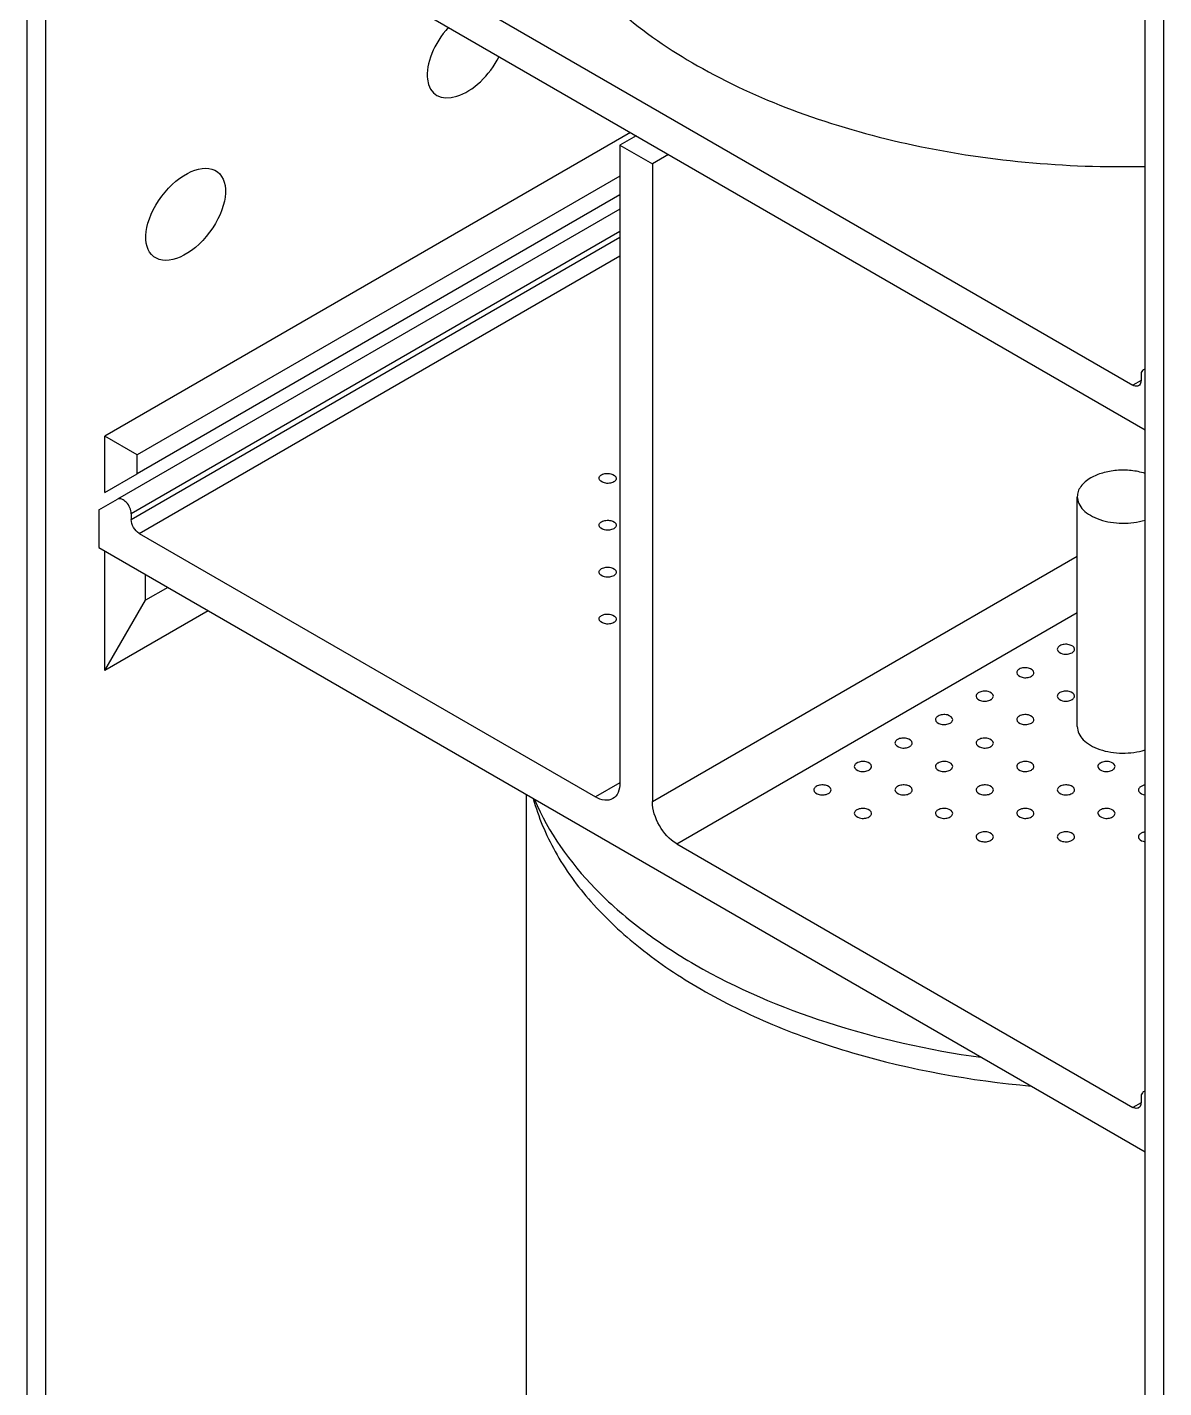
# Model space of a CAD drawing. Header units: millimetres. Extents: x 0 to 1478, y 0 to 841.
# Drawn here: x 1207.3 to 1306.3, y 348.8 to 467.3 of the extents above; entities that cross this region are included whole.
import ezdxf

# ---------------------------------------------------------------- set-up
doc = ezdxf.new("R2010")
doc.units = ezdxf.units.MM
doc.header["$LTSCALE"] = 65.395
doc.layers.get('0').update_dxf_attribs({"linetype": 'CONTINUOUS'})
doc.layers.add('AXIS', color=7, linetype='CONTINUOUS')
doc.layers.add('SURFACES', color=7, linetype='CONTINUOUS')

msp = doc.modelspace()

# ---------------------------------------------------------------- linework, layer by layer
at = {"color": 7, "linetype": 'Continuous'}
for p, q in [((1304.65, 258.31), (1304.65, 535.92)), ((1306.28, 257.37), (1306.28, 534.98)), ((1217.05, 486.07), (1303.59, 436.1)), ((1259.83, 458.1), (1214.04, 431.66)), ((1260.32, 457.82), (1258.91, 457)), ((1258.91, 457), (1258.91, 401.48)), ((1258.91, 457), (1261.74, 455.37)), ((1263.15, 456.19), (1261.74, 455.37)), ((1261.74, 455.37), (1261.74, 399.85)), ((1258.91, 454.3), (1216.87, 430.03)), ((1258.91, 452.67), (1216.87, 428.4)), ((1258.91, 451.44), (1215.14, 426.17)), ((1304.5, 437.45), (1304.65, 437.53)), ((1304.3, 436.99), (1304.3, 436.51)), ((1213.52, 425.24), (1215.14, 426.17)), ((1213.52, 425.24), (1213.52, 421.97)), ((1216.35, 424.9), (1216.35, 424.42)), ((1217.05, 423.2), (1256.79, 400.26)), ((1219.53, 418.5), (1217.58, 417.38)), ((1223.06, 416.46), (1214.04, 411.25)), ((1263.86, 396.17), (1303.59, 373.23)), ((1304.5, 374.58), (1304.65, 374.66)), ((1304.3, 374.12), (1304.3, 373.64))]:
    msp.add_line(p, q, dxfattribs=at)
at = {"color": 9, "linetype": 'Continuous'}
for p, q in [((1258.91, 449.47), (1216.35, 424.9)), ((1216.35, 424.42), (1258.91, 448.99)), ((1217.05, 423.2), (1258.91, 447.36)), ((1304.3, 436.51), (1303.59, 436.1)), ((1261.74, 399.85), (1298.75, 421.22)), ((1263.86, 396.17), (1298.75, 416.32)), ((1258.91, 401.48), (1256.79, 400.26)), ((1304.3, 373.64), (1303.59, 373.23))]:
    msp.add_line(p, q, dxfattribs=at)
at = {"color": 7, "linetype": 'Continuous'}
msp.add_ellipse((1245.59, 465.12), major_axis=(2.77, 3.69), ratio=0.565745, start_param=1.409246, end_param=5.011215, dxfattribs=at)
msp.add_ellipse((1221.09, 450.98), major_axis=(2.77, 3.69), ratio=0.565745, dxfattribs=at)
for points, knots in [([(1250, 485.58), (1250, 483.52), (1250.78, 479.23), (1254.11, 473.27), (1259.35, 467.91), (1266.26, 463.31), (1274.59, 459.59), (1287.38, 455.93), (1297.7, 455), (1304.65, 455.15)], [0, 0, 0, 0, 0.090332, 0.187329, 0.295523, 0.416711, 0.550413, 0.694519, 1, 1, 1, 1]), ([(1304.5, 437.45), (1304.47, 437.43), (1304.34, 437.32), (1304.3, 437.13), (1304.3, 436.99)], [0, 0, 0, 0, 0.220886, 1, 1, 1, 1]), ([(1304.09, 436.06), (1304.06, 436.04), (1303.89, 435.98), (1303.71, 436.04), (1303.59, 436.1)], [0, 0, 0, 0, 0.220859, 1, 1, 1, 1]), ([(1304.3, 436.51), (1304.3, 436.46), (1304.29, 436.29), (1304.2, 436.12), (1304.09, 436.06)], [0, 0, 0, 0, 0.294965, 1, 1, 1, 1]), ([(1216.35, 424.9), (1216.35, 425.08), (1216.24, 425.45), (1215.93, 425.98), (1215.38, 426.31), (1215.14, 426.17)], [0, 0, 0, 0, 0.277659, 0.577358, 1, 1, 1, 1]), ([(1217.05, 423.2), (1216.84, 423.32), (1216.51, 423.7), (1216.35, 424.18), (1216.35, 424.42)], [0, 0, 0, 0, 0.499999, 1, 1, 1, 1]), ([(1298.75, 406.38), (1298.75, 406.18), (1298.85, 405.75), (1299.27, 405.19), (1299.91, 404.72), (1301.03, 404.22), (1302.67, 403.98), (1304.02, 404.15), (1304.65, 404.35)], [0, 0, 0, 0, 0.087049, 0.184174, 0.296657, 0.424699, 0.711344, 1, 1, 1, 1]), ([(1258.91, 401.48), (1258.91, 401.19), (1258.84, 400.66), (1258.49, 400.22), (1258.29, 400.11)], [0, 0, 0, 0, 0.550825, 1, 1, 1, 1]), ([(1258.29, 400.11), (1258.08, 399.99), (1257.53, 399.91), (1257.03, 400.11), (1256.79, 400.26)], [0, 0, 0, 0, 0.449176, 1, 1, 1, 1]), ([(1263.86, 396.17), (1263.23, 396.54), (1262.23, 397.69), (1261.74, 399.12), (1261.74, 399.85)], [0, 0, 0, 0, 0.499999, 1, 1, 1, 1]), ([(1304.5, 374.58), (1304.47, 374.56), (1304.34, 374.45), (1304.3, 374.25), (1304.3, 374.12)], [0, 0, 0, 0, 0.220886, 1, 1, 1, 1]), ([(1304.09, 373.18), (1304.06, 373.17), (1303.89, 373.11), (1303.71, 373.17), (1303.59, 373.23)], [0, 0, 0, 0, 0.220859, 1, 1, 1, 1]), ([(1304.3, 373.64), (1304.3, 373.59), (1304.29, 373.42), (1304.2, 373.25), (1304.09, 373.18)], [0, 0, 0, 0, 0.294965, 1, 1, 1, 1])]:
    msp.add_open_spline(points, degree=3, knots=knots, dxfattribs=at)
for points in [[(1304.65, 437.49), (1304.6, 437.49), (1304.55, 437.47), (1304.5, 437.45)], [(1304.65, 374.62), (1304.6, 374.62), (1304.55, 374.6), (1304.5, 374.58)]]:
    msp.add_open_spline(points, degree=3, dxfattribs=at)
at = {"color": 9, "linetype": 'Continuous'}
msp.add_open_spline([(1251.37, 400.11), (1251.81, 398.51), (1253.16, 395.29), (1256.37, 390.9), (1260.71, 386.87), (1266.06, 383.3), (1272.29, 380.26), (1281.79, 376.94), (1289.47, 375.56), (1294.72, 375.09)], degree=3, knots=[0, 0, 0, 0, 0.094234, 0.195984, 0.307278, 0.428846, 0.560359, 0.700675, 1, 1, 1, 1], dxfattribs=at)
at = {"layer": 'AXIS', "color": 7, "linetype": 'Continuous'}
msp.add_line((1298.75, 406.38), (1298.75, 426.39), dxfattribs=at)
for points, knots in [([(1257.1, 427.99), (1257.1, 428.02), (1257.12, 428.15), (1257.23, 428.25), (1257.31, 428.3)], [0, 0, 0, 0, 0.220966, 1, 1, 1, 1]), ([(1258.38, 427.69), (1258.26, 427.62), (1257.98, 427.55), (1257.52, 427.55), (1257.1, 427.79), (1257.1, 427.99)], [0, 0, 0, 0, 0.277667, 0.577386, 1, 1, 1, 1]), ([(1257.31, 428.3), (1257.43, 428.37), (1257.71, 428.44), (1258.17, 428.43), (1258.6, 428.2), (1258.6, 427.99)], [0, 0, 0, 0, 0.277667, 0.577386, 1, 1, 1, 1]), ([(1258.6, 427.99), (1258.6, 427.97), (1258.57, 427.83), (1258.46, 427.74), (1258.38, 427.69)], [0, 0, 0, 0, 0.220966, 1, 1, 1, 1]), ([(1299.92, 428.03), (1299.74, 427.92), (1299.43, 427.71), (1299.05, 427.31), (1298.8, 426.86), (1298.75, 426.55), (1298.75, 426.39)], [0, 0, 0, 0, 0.289808, 0.549049, 0.782229, 1, 1, 1, 1]), ([(1304.65, 428.42), (1304.26, 428.55), (1303.43, 428.71), (1302.18, 428.72), (1300.98, 428.51), (1300.24, 428.21), (1299.92, 428.03)], [0, 0, 0, 0, 0.252735, 0.515114, 0.769506, 1, 1, 1, 1]), ([(1298.75, 426.39), (1298.75, 426.19), (1298.85, 425.76), (1299.27, 425.2), (1299.91, 424.73), (1300.72, 424.37), (1301.66, 424.15), (1302.99, 424.03), (1304.01, 424.16), (1304.65, 424.36)], [0, 0, 0, 0, 0.08697, 0.183981, 0.296338, 0.424259, 0.564451, 0.711542, 1, 1, 1, 1]), ([(1257.1, 423.91), (1257.1, 423.94), (1257.12, 424.07), (1257.23, 424.17), (1257.31, 424.22)], [0, 0, 0, 0, 0.220966, 1, 1, 1, 1]), ([(1257.31, 424.22), (1257.43, 424.28), (1257.71, 424.36), (1258.17, 424.35), (1258.6, 424.12), (1258.6, 423.91)], [0, 0, 0, 0, 0.277667, 0.577386, 1, 1, 1, 1]), ([(1258.38, 423.61), (1258.26, 423.54), (1257.98, 423.47), (1257.52, 423.47), (1257.1, 423.71), (1257.1, 423.91)], [0, 0, 0, 0, 0.277667, 0.577386, 1, 1, 1, 1]), ([(1258.6, 423.91), (1258.6, 423.88), (1258.57, 423.75), (1258.46, 423.66), (1258.38, 423.61)], [0, 0, 0, 0, 0.220966, 1, 1, 1, 1]), ([(1257.1, 419.83), (1257.1, 419.86), (1257.12, 419.99), (1257.23, 420.08), (1257.31, 420.14)], [0, 0, 0, 0, 0.220966, 1, 1, 1, 1]), ([(1258.38, 419.52), (1258.26, 419.46), (1257.98, 419.38), (1257.52, 419.39), (1257.1, 419.62), (1257.1, 419.83)], [0, 0, 0, 0, 0.277667, 0.577386, 1, 1, 1, 1]), ([(1257.31, 420.14), (1257.43, 420.2), (1257.71, 420.27), (1258.17, 420.27), (1258.6, 420.03), (1258.6, 419.83)], [0, 0, 0, 0, 0.277667, 0.577386, 1, 1, 1, 1]), ([(1258.6, 419.83), (1258.6, 419.8), (1258.57, 419.67), (1258.46, 419.57), (1258.38, 419.52)], [0, 0, 0, 0, 0.220966, 1, 1, 1, 1]), ([(1257.1, 415.75), (1257.1, 415.77), (1257.12, 415.91), (1257.23, 416), (1257.31, 416.05)], [0, 0, 0, 0, 0.220966, 1, 1, 1, 1]), ([(1257.31, 416.05), (1257.43, 416.12), (1257.71, 416.19), (1258.17, 416.19), (1258.6, 415.95), (1258.6, 415.75)], [0, 0, 0, 0, 0.277667, 0.577386, 1, 1, 1, 1]), ([(1258.38, 415.44), (1258.26, 415.37), (1257.98, 415.3), (1257.52, 415.31), (1257.1, 415.54), (1257.1, 415.75)], [0, 0, 0, 0, 0.277667, 0.577386, 1, 1, 1, 1]), ([(1258.6, 415.75), (1258.6, 415.72), (1258.57, 415.59), (1258.46, 415.49), (1258.38, 415.44)], [0, 0, 0, 0, 0.220966, 1, 1, 1, 1]), ([(1297.23, 413.42), (1297.2, 413.4), (1297.09, 413.33), (1297.01, 413.21), (1297.01, 413.11)], [0, 0, 0, 0, 0.293914, 1, 1, 1, 1]), ([(1298.51, 413.11), (1298.51, 413.32), (1298.09, 413.55), (1297.63, 413.56), (1297.34, 413.49), (1297.23, 413.42)], [0, 0, 0, 0, 0.422614, 0.722333, 1, 1, 1, 1]), ([(1297.01, 413.11), (1297.01, 412.91), (1297.43, 412.68), (1297.89, 412.67), (1298.17, 412.74), (1298.29, 412.81)], [0, 0, 0, 0, 0.422614, 0.722333, 1, 1, 1, 1]), ([(1298.29, 412.81), (1298.32, 412.83), (1298.43, 412.9), (1298.51, 413.02), (1298.51, 413.11)], [0, 0, 0, 0, 0.293914, 1, 1, 1, 1]), ([(1293.69, 411.38), (1293.66, 411.36), (1293.56, 411.29), (1293.47, 411.16), (1293.47, 411.07)], [0, 0, 0, 0, 0.293914, 1, 1, 1, 1]), ([(1293.47, 411.07), (1293.47, 410.87), (1293.9, 410.63), (1294.35, 410.63), (1294.64, 410.7), (1294.75, 410.77)], [0, 0, 0, 0, 0.422614, 0.722333, 1, 1, 1, 1]), ([(1294.97, 411.07), (1294.97, 411.28), (1294.55, 411.51), (1294.09, 411.52), (1293.81, 411.45), (1293.69, 411.38)], [0, 0, 0, 0, 0.422614, 0.722333, 1, 1, 1, 1]), ([(1294.75, 410.77), (1294.79, 410.79), (1294.89, 410.86), (1294.97, 410.98), (1294.97, 411.07)], [0, 0, 0, 0, 0.293914, 1, 1, 1, 1]), ([(1290.16, 409.34), (1290.12, 409.32), (1290.02, 409.25), (1289.94, 409.12), (1289.94, 409.03)], [0, 0, 0, 0, 0.293914, 1, 1, 1, 1]), ([(1289.94, 409.03), (1289.94, 408.83), (1290.36, 408.59), (1290.82, 408.59), (1291.1, 408.66), (1291.22, 408.73)], [0, 0, 0, 0, 0.422614, 0.722333, 1, 1, 1, 1]), ([(1291.44, 409.03), (1291.44, 409.24), (1291.02, 409.47), (1290.56, 409.48), (1290.27, 409.41), (1290.16, 409.34)], [0, 0, 0, 0, 0.422614, 0.722333, 1, 1, 1, 1]), ([(1291.22, 408.73), (1291.25, 408.74), (1291.36, 408.82), (1291.44, 408.94), (1291.44, 409.03)], [0, 0, 0, 0, 0.293914, 1, 1, 1, 1]), ([(1297.23, 409.34), (1297.2, 409.32), (1297.09, 409.25), (1297.01, 409.12), (1297.01, 409.03)], [0, 0, 0, 0, 0.293914, 1, 1, 1, 1]), ([(1297.01, 409.03), (1297.01, 408.83), (1297.43, 408.59), (1297.89, 408.59), (1298.17, 408.66), (1298.29, 408.73)], [0, 0, 0, 0, 0.422614, 0.722333, 1, 1, 1, 1]), ([(1298.51, 409.03), (1298.51, 409.24), (1298.09, 409.47), (1297.63, 409.48), (1297.34, 409.41), (1297.23, 409.34)], [0, 0, 0, 0, 0.422614, 0.722333, 1, 1, 1, 1]), ([(1298.29, 408.73), (1298.32, 408.74), (1298.43, 408.82), (1298.51, 408.94), (1298.51, 409.03)], [0, 0, 0, 0, 0.293914, 1, 1, 1, 1]), ([(1286.62, 407.3), (1286.59, 407.28), (1286.48, 407.21), (1286.4, 407.08), (1286.4, 406.99)], [0, 0, 0, 0, 0.293914, 1, 1, 1, 1]), ([(1286.4, 406.99), (1286.4, 406.79), (1286.82, 406.55), (1287.28, 406.55), (1287.57, 406.62), (1287.68, 406.68)], [0, 0, 0, 0, 0.422614, 0.722333, 1, 1, 1, 1]), ([(1287.9, 406.99), (1287.9, 407.19), (1287.48, 407.43), (1287.02, 407.44), (1286.74, 407.36), (1286.62, 407.3)], [0, 0, 0, 0, 0.422614, 0.722333, 1, 1, 1, 1]), ([(1287.68, 406.68), (1287.72, 406.7), (1287.82, 406.77), (1287.9, 406.9), (1287.9, 406.99)], [0, 0, 0, 0, 0.293914, 1, 1, 1, 1]), ([(1293.69, 407.3), (1293.66, 407.28), (1293.56, 407.21), (1293.47, 407.08), (1293.47, 406.99)], [0, 0, 0, 0, 0.293914, 1, 1, 1, 1]), ([(1293.47, 406.99), (1293.47, 406.79), (1293.9, 406.55), (1294.35, 406.55), (1294.64, 406.62), (1294.75, 406.68)], [0, 0, 0, 0, 0.422614, 0.722333, 1, 1, 1, 1]), ([(1294.97, 406.99), (1294.97, 407.19), (1294.55, 407.43), (1294.09, 407.44), (1293.81, 407.36), (1293.69, 407.3)], [0, 0, 0, 0, 0.422614, 0.722333, 1, 1, 1, 1]), ([(1294.75, 406.68), (1294.79, 406.7), (1294.89, 406.77), (1294.97, 406.9), (1294.97, 406.99)], [0, 0, 0, 0, 0.293914, 1, 1, 1, 1]), ([(1283.09, 405.26), (1283.05, 405.24), (1282.95, 405.17), (1282.87, 405.04), (1282.87, 404.95)], [0, 0, 0, 0, 0.293914, 1, 1, 1, 1]), ([(1284.37, 404.95), (1284.37, 405.15), (1283.94, 405.39), (1283.49, 405.39), (1283.2, 405.32), (1283.09, 405.26)], [0, 0, 0, 0, 0.422614, 0.722333, 1, 1, 1, 1]), ([(1290.16, 405.26), (1290.12, 405.24), (1290.02, 405.17), (1289.94, 405.04), (1289.94, 404.95)], [0, 0, 0, 0, 0.293914, 1, 1, 1, 1]), ([(1291.44, 404.95), (1291.44, 405.15), (1291.02, 405.39), (1290.56, 405.39), (1290.27, 405.32), (1290.16, 405.26)], [0, 0, 0, 0, 0.422614, 0.722333, 1, 1, 1, 1]), ([(1282.87, 404.95), (1282.87, 404.75), (1283.29, 404.51), (1283.75, 404.5), (1284.03, 404.58), (1284.15, 404.64)], [0, 0, 0, 0, 0.422614, 0.722333, 1, 1, 1, 1]), ([(1284.15, 404.64), (1284.18, 404.66), (1284.29, 404.73), (1284.37, 404.86), (1284.37, 404.95)], [0, 0, 0, 0, 0.293914, 1, 1, 1, 1]), ([(1289.94, 404.95), (1289.94, 404.75), (1290.36, 404.51), (1290.82, 404.5), (1291.1, 404.58), (1291.22, 404.64)], [0, 0, 0, 0, 0.422614, 0.722333, 1, 1, 1, 1]), ([(1291.22, 404.64), (1291.25, 404.66), (1291.36, 404.73), (1291.44, 404.86), (1291.44, 404.95)], [0, 0, 0, 0, 0.293914, 1, 1, 1, 1]), ([(1279.55, 403.21), (1279.52, 403.2), (1279.41, 403.12), (1279.33, 403), (1279.33, 402.91)], [0, 0, 0, 0, 0.293914, 1, 1, 1, 1]), ([(1279.33, 402.91), (1279.33, 402.7), (1279.75, 402.47), (1280.21, 402.46), (1280.5, 402.54), (1280.61, 402.6)], [0, 0, 0, 0, 0.422614, 0.722333, 1, 1, 1, 1]), ([(1280.83, 402.91), (1280.83, 403.11), (1280.41, 403.35), (1279.95, 403.35), (1279.67, 403.28), (1279.55, 403.21)], [0, 0, 0, 0, 0.422614, 0.722333, 1, 1, 1, 1]), ([(1280.61, 402.6), (1280.64, 402.62), (1280.75, 402.69), (1280.83, 402.82), (1280.83, 402.91)], [0, 0, 0, 0, 0.293914, 1, 1, 1, 1]), ([(1286.62, 403.21), (1286.59, 403.2), (1286.48, 403.12), (1286.4, 403), (1286.4, 402.91)], [0, 0, 0, 0, 0.293914, 1, 1, 1, 1]), ([(1286.4, 402.91), (1286.4, 402.7), (1286.82, 402.47), (1287.28, 402.46), (1287.57, 402.54), (1287.68, 402.6)], [0, 0, 0, 0, 0.422614, 0.722333, 1, 1, 1, 1]), ([(1287.9, 402.91), (1287.9, 403.11), (1287.48, 403.35), (1287.02, 403.35), (1286.74, 403.28), (1286.62, 403.21)], [0, 0, 0, 0, 0.422614, 0.722333, 1, 1, 1, 1]), ([(1287.68, 402.6), (1287.72, 402.62), (1287.82, 402.69), (1287.9, 402.82), (1287.9, 402.91)], [0, 0, 0, 0, 0.293914, 1, 1, 1, 1]), ([(1293.69, 403.21), (1293.66, 403.2), (1293.56, 403.12), (1293.47, 403), (1293.47, 402.91)], [0, 0, 0, 0, 0.293914, 1, 1, 1, 1]), ([(1293.47, 402.91), (1293.47, 402.7), (1293.9, 402.47), (1294.35, 402.46), (1294.64, 402.54), (1294.75, 402.6)], [0, 0, 0, 0, 0.422614, 0.722333, 1, 1, 1, 1]), ([(1294.97, 402.91), (1294.97, 403.11), (1294.55, 403.35), (1294.09, 403.35), (1293.81, 403.28), (1293.69, 403.21)], [0, 0, 0, 0, 0.422614, 0.722333, 1, 1, 1, 1]), ([(1294.75, 402.6), (1294.79, 402.62), (1294.89, 402.69), (1294.97, 402.82), (1294.97, 402.91)], [0, 0, 0, 0, 0.293914, 1, 1, 1, 1]), ([(1300.76, 403.21), (1300.73, 403.2), (1300.63, 403.12), (1300.54, 403), (1300.54, 402.91)], [0, 0, 0, 0, 0.293914, 1, 1, 1, 1]), ([(1300.54, 402.91), (1300.54, 402.7), (1300.97, 402.47), (1301.43, 402.46), (1301.71, 402.54), (1301.82, 402.6)], [0, 0, 0, 0, 0.422614, 0.722333, 1, 1, 1, 1]), ([(1302.04, 402.91), (1302.04, 403.11), (1301.62, 403.35), (1301.16, 403.35), (1300.88, 403.28), (1300.76, 403.21)], [0, 0, 0, 0, 0.422614, 0.722333, 1, 1, 1, 1]), ([(1301.82, 402.6), (1301.86, 402.62), (1301.96, 402.69), (1302.04, 402.82), (1302.04, 402.91)], [0, 0, 0, 0, 0.293914, 1, 1, 1, 1]), ([(1276.02, 401.17), (1275.98, 401.15), (1275.88, 401.08), (1275.8, 400.96), (1275.8, 400.87)], [0, 0, 0, 0, 0.293914, 1, 1, 1, 1]), ([(1275.8, 400.87), (1275.8, 400.66), (1276.22, 400.43), (1276.68, 400.42), (1276.96, 400.49), (1277.08, 400.56)], [0, 0, 0, 0, 0.422614, 0.722333, 1, 1, 1, 1]), ([(1277.3, 400.87), (1277.3, 401.07), (1276.87, 401.31), (1276.41, 401.31), (1276.13, 401.24), (1276.02, 401.17)], [0, 0, 0, 0, 0.422614, 0.722333, 1, 1, 1, 1]), ([(1277.08, 400.56), (1277.11, 400.58), (1277.21, 400.65), (1277.3, 400.78), (1277.3, 400.87)], [0, 0, 0, 0, 0.293914, 1, 1, 1, 1]), ([(1283.09, 401.17), (1283.05, 401.15), (1282.95, 401.08), (1282.87, 400.96), (1282.87, 400.87)], [0, 0, 0, 0, 0.293914, 1, 1, 1, 1]), ([(1282.87, 400.87), (1282.87, 400.66), (1283.29, 400.43), (1283.75, 400.42), (1284.03, 400.49), (1284.15, 400.56)], [0, 0, 0, 0, 0.422614, 0.722333, 1, 1, 1, 1]), ([(1284.37, 400.87), (1284.37, 401.07), (1283.94, 401.31), (1283.49, 401.31), (1283.2, 401.24), (1283.09, 401.17)], [0, 0, 0, 0, 0.422614, 0.722333, 1, 1, 1, 1]), ([(1284.15, 400.56), (1284.18, 400.58), (1284.29, 400.65), (1284.37, 400.78), (1284.37, 400.87)], [0, 0, 0, 0, 0.293914, 1, 1, 1, 1]), ([(1290.16, 401.17), (1290.12, 401.15), (1290.02, 401.08), (1289.94, 400.96), (1289.94, 400.87)], [0, 0, 0, 0, 0.293914, 1, 1, 1, 1]), ([(1289.94, 400.87), (1289.94, 400.66), (1290.36, 400.43), (1290.82, 400.42), (1291.1, 400.49), (1291.22, 400.56)], [0, 0, 0, 0, 0.422614, 0.722333, 1, 1, 1, 1]), ([(1291.44, 400.87), (1291.44, 401.07), (1291.02, 401.31), (1290.56, 401.31), (1290.27, 401.24), (1290.16, 401.17)], [0, 0, 0, 0, 0.422614, 0.722333, 1, 1, 1, 1]), ([(1291.22, 400.56), (1291.25, 400.58), (1291.36, 400.65), (1291.44, 400.78), (1291.44, 400.87)], [0, 0, 0, 0, 0.293914, 1, 1, 1, 1]), ([(1297.23, 401.17), (1297.2, 401.15), (1297.09, 401.08), (1297.01, 400.96), (1297.01, 400.87)], [0, 0, 0, 0, 0.293914, 1, 1, 1, 1]), ([(1297.01, 400.87), (1297.01, 400.66), (1297.43, 400.43), (1297.89, 400.42), (1298.17, 400.49), (1298.29, 400.56)], [0, 0, 0, 0, 0.422614, 0.722333, 1, 1, 1, 1]), ([(1298.51, 400.87), (1298.51, 401.07), (1298.09, 401.31), (1297.63, 401.31), (1297.34, 401.24), (1297.23, 401.17)], [0, 0, 0, 0, 0.422614, 0.722333, 1, 1, 1, 1]), ([(1298.29, 400.56), (1298.32, 400.58), (1298.43, 400.65), (1298.51, 400.78), (1298.51, 400.87)], [0, 0, 0, 0, 0.293914, 1, 1, 1, 1]), ([(1304.3, 401.17), (1304.27, 401.15), (1304.16, 401.08), (1304.08, 400.96), (1304.08, 400.87)], [0, 0, 0, 0, 0.293914, 1, 1, 1, 1]), ([(1304.08, 400.87), (1304.08, 400.82), (1304.16, 400.57), (1304.45, 400.47), (1304.65, 400.45)], [0, 0, 0, 0, 0.197146, 1, 1, 1, 1]), ([(1304.65, 401.29), (1304.62, 401.28), (1304.5, 401.26), (1304.38, 401.22), (1304.3, 401.17)], [0, 0, 0, 0, 0.267181, 1, 1, 1, 1]), ([(1251.48, 400.04), (1252.68, 397.16), (1255.62, 393.07), (1260.74, 388.62), (1267.31, 384.31), (1277.21, 380.13), (1285.81, 378.23), (1290.35, 377.59)], [0, 0, 0, 0, 0.200894, 0.314034, 0.436116, 0.705014, 1, 1, 1, 1]), ([(1280.83, 398.83), (1280.83, 399.03), (1280.41, 399.27), (1279.95, 399.27), (1279.67, 399.2), (1279.55, 399.13)], [0, 0, 0, 0, 0.422614, 0.722333, 1, 1, 1, 1]), ([(1287.9, 398.83), (1287.9, 399.03), (1287.48, 399.27), (1287.02, 399.27), (1286.74, 399.2), (1286.62, 399.13)], [0, 0, 0, 0, 0.422614, 0.722333, 1, 1, 1, 1]), ([(1294.97, 398.83), (1294.97, 399.03), (1294.55, 399.27), (1294.09, 399.27), (1293.81, 399.2), (1293.69, 399.13)], [0, 0, 0, 0, 0.422614, 0.722333, 1, 1, 1, 1]), ([(1302.04, 398.83), (1302.04, 399.03), (1301.62, 399.27), (1301.16, 399.27), (1300.88, 399.2), (1300.76, 399.13)], [0, 0, 0, 0, 0.422614, 0.722333, 1, 1, 1, 1]), ([(1279.55, 399.13), (1279.52, 399.11), (1279.41, 399.04), (1279.33, 398.92), (1279.33, 398.83)], [0, 0, 0, 0, 0.293914, 1, 1, 1, 1]), ([(1279.33, 398.83), (1279.33, 398.62), (1279.75, 398.39), (1280.21, 398.38), (1280.5, 398.45), (1280.61, 398.52)], [0, 0, 0, 0, 0.422614, 0.722333, 1, 1, 1, 1]), ([(1280.61, 398.52), (1280.64, 398.54), (1280.75, 398.61), (1280.83, 398.74), (1280.83, 398.83)], [0, 0, 0, 0, 0.293914, 1, 1, 1, 1]), ([(1286.62, 399.13), (1286.59, 399.11), (1286.48, 399.04), (1286.4, 398.92), (1286.4, 398.83)], [0, 0, 0, 0, 0.293914, 1, 1, 1, 1]), ([(1286.4, 398.83), (1286.4, 398.62), (1286.82, 398.39), (1287.28, 398.38), (1287.57, 398.45), (1287.68, 398.52)], [0, 0, 0, 0, 0.422614, 0.722333, 1, 1, 1, 1]), ([(1287.68, 398.52), (1287.72, 398.54), (1287.82, 398.61), (1287.9, 398.74), (1287.9, 398.83)], [0, 0, 0, 0, 0.293914, 1, 1, 1, 1]), ([(1293.69, 399.13), (1293.66, 399.11), (1293.56, 399.04), (1293.47, 398.92), (1293.47, 398.83)], [0, 0, 0, 0, 0.293914, 1, 1, 1, 1]), ([(1293.47, 398.83), (1293.47, 398.62), (1293.9, 398.39), (1294.35, 398.38), (1294.64, 398.45), (1294.75, 398.52)], [0, 0, 0, 0, 0.422614, 0.722333, 1, 1, 1, 1]), ([(1294.75, 398.52), (1294.79, 398.54), (1294.89, 398.61), (1294.97, 398.74), (1294.97, 398.83)], [0, 0, 0, 0, 0.293914, 1, 1, 1, 1]), ([(1300.76, 399.13), (1300.73, 399.11), (1300.63, 399.04), (1300.54, 398.92), (1300.54, 398.83)], [0, 0, 0, 0, 0.293914, 1, 1, 1, 1]), ([(1300.54, 398.83), (1300.54, 398.62), (1300.97, 398.39), (1301.43, 398.38), (1301.71, 398.45), (1301.82, 398.52)], [0, 0, 0, 0, 0.422614, 0.722333, 1, 1, 1, 1]), ([(1301.82, 398.52), (1301.86, 398.54), (1301.96, 398.61), (1302.04, 398.74), (1302.04, 398.83)], [0, 0, 0, 0, 0.293914, 1, 1, 1, 1]), ([(1290.16, 397.09), (1290.12, 397.07), (1290.02, 397), (1289.94, 396.88), (1289.94, 396.78)], [0, 0, 0, 0, 0.293914, 1, 1, 1, 1]), ([(1291.44, 396.78), (1291.44, 396.99), (1291.02, 397.22), (1290.56, 397.23), (1290.27, 397.16), (1290.16, 397.09)], [0, 0, 0, 0, 0.422614, 0.722333, 1, 1, 1, 1]), ([(1297.23, 397.09), (1297.2, 397.07), (1297.09, 397), (1297.01, 396.88), (1297.01, 396.78)], [0, 0, 0, 0, 0.293914, 1, 1, 1, 1]), ([(1298.51, 396.78), (1298.51, 396.99), (1298.09, 397.22), (1297.63, 397.23), (1297.34, 397.16), (1297.23, 397.09)], [0, 0, 0, 0, 0.422614, 0.722333, 1, 1, 1, 1]), ([(1304.3, 397.09), (1304.27, 397.07), (1304.16, 397), (1304.08, 396.88), (1304.08, 396.78)], [0, 0, 0, 0, 0.293914, 1, 1, 1, 1]), ([(1304.65, 397.21), (1304.62, 397.2), (1304.5, 397.18), (1304.38, 397.14), (1304.3, 397.09)], [0, 0, 0, 0, 0.267181, 1, 1, 1, 1]), ([(1289.94, 396.78), (1289.94, 396.58), (1290.36, 396.35), (1290.82, 396.34), (1291.1, 396.41), (1291.22, 396.48)], [0, 0, 0, 0, 0.422614, 0.722333, 1, 1, 1, 1]), ([(1291.22, 396.48), (1291.25, 396.5), (1291.36, 396.57), (1291.44, 396.69), (1291.44, 396.78)], [0, 0, 0, 0, 0.293914, 1, 1, 1, 1]), ([(1297.01, 396.78), (1297.01, 396.58), (1297.43, 396.35), (1297.89, 396.34), (1298.17, 396.41), (1298.29, 396.48)], [0, 0, 0, 0, 0.422614, 0.722333, 1, 1, 1, 1]), ([(1298.29, 396.48), (1298.32, 396.5), (1298.43, 396.57), (1298.51, 396.69), (1298.51, 396.78)], [0, 0, 0, 0, 0.293914, 1, 1, 1, 1]), ([(1304.08, 396.78), (1304.08, 396.74), (1304.16, 396.49), (1304.45, 396.39), (1304.65, 396.36)], [0, 0, 0, 0, 0.197146, 1, 1, 1, 1])]:
    msp.add_open_spline(points, degree=3, knots=knots, dxfattribs=at)
at = {"layer": 'SURFACES', "color": 7, "linetype": 'Continuous'}
for p, q in [((1207.29, 314.52), (1207.29, 595.4)), ((1208.92, 313.58), (1208.92, 591.19)), ((1213.52, 484.84), (1304.65, 432.23)), ((1214.04, 426.77), (1214.04, 431.66)), ((1216.87, 430.03), (1214.04, 431.66)), ((1216.87, 428.4), (1216.87, 430.03)), ((1214.04, 426.77), (1216.87, 428.4)), ((1213.52, 421.97), (1304.65, 369.36)), ((1214.04, 411.25), (1214.04, 421.67)), ((1217.58, 417.38), (1217.58, 419.63)), ((1214.04, 411.25), (1217.58, 417.38)), ((1250.75, 400.48), (1250.75, 332.53))]:
    msp.add_line(p, q, dxfattribs=at)

doc.saveas('drawing.dxf')
